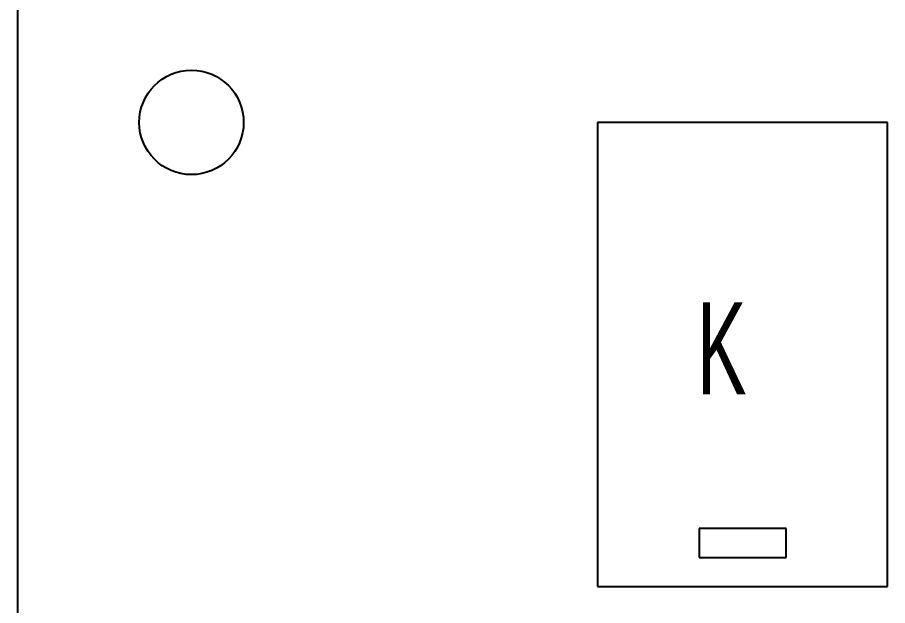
# Model space of a CAD drawing. Header units: millimetres. Extents: x 101 to 291, y 114 to 180.
# Drawn here: x 101.03 to 131.03, y 139.54 to 159.82 of the extents above; entities that cross this region are included whole.
import ezdxf

# ---------------------------------------------------------------- set-up
doc = ezdxf.new("R2010")
doc.units = ezdxf.units.MM
doc.styles.add('SLDTEXTSTYLE0', font='TXT', dxfattribs={"width": 0.605})

msp = doc.modelspace()

# ---------------------------------------------------------------- linework, layer by layer
at = {"color": 7, "linetype": 'Continuous', "lineweight": 25}
for p, q in [((101.034, 174.2), (101.034, 114.2)), ((121.034, 156.2), (121.034, 140.2)), ((131.034, 156.2), (121.034, 156.2)), ((131.034, 140.2), (131.034, 156.2)), ((127.534, 142.2), (124.534, 142.2)), ((124.534, 142.2), (124.534, 141.2)), ((127.534, 141.2), (127.534, 142.2)), ((124.534, 141.2), (127.534, 141.2)), ((121.034, 140.2), (131.034, 140.2))]:
    msp.add_line(p, q, dxfattribs=at)
msp.add_circle((107.034, 156.2), 1.8, dxfattribs=at)

# ---------------------------------------------------------------- texts
at = {"color": 7, "linetype": 'Continuous', "lineweight": 0, "insert": (124.457, 149.998), "char_height": 3.175, "attachment_point": 1, "style": 'SLDTEXTSTYLE0'}
msp.add_mtext('K', dxfattribs=at)

doc.saveas('drawing.dxf')
